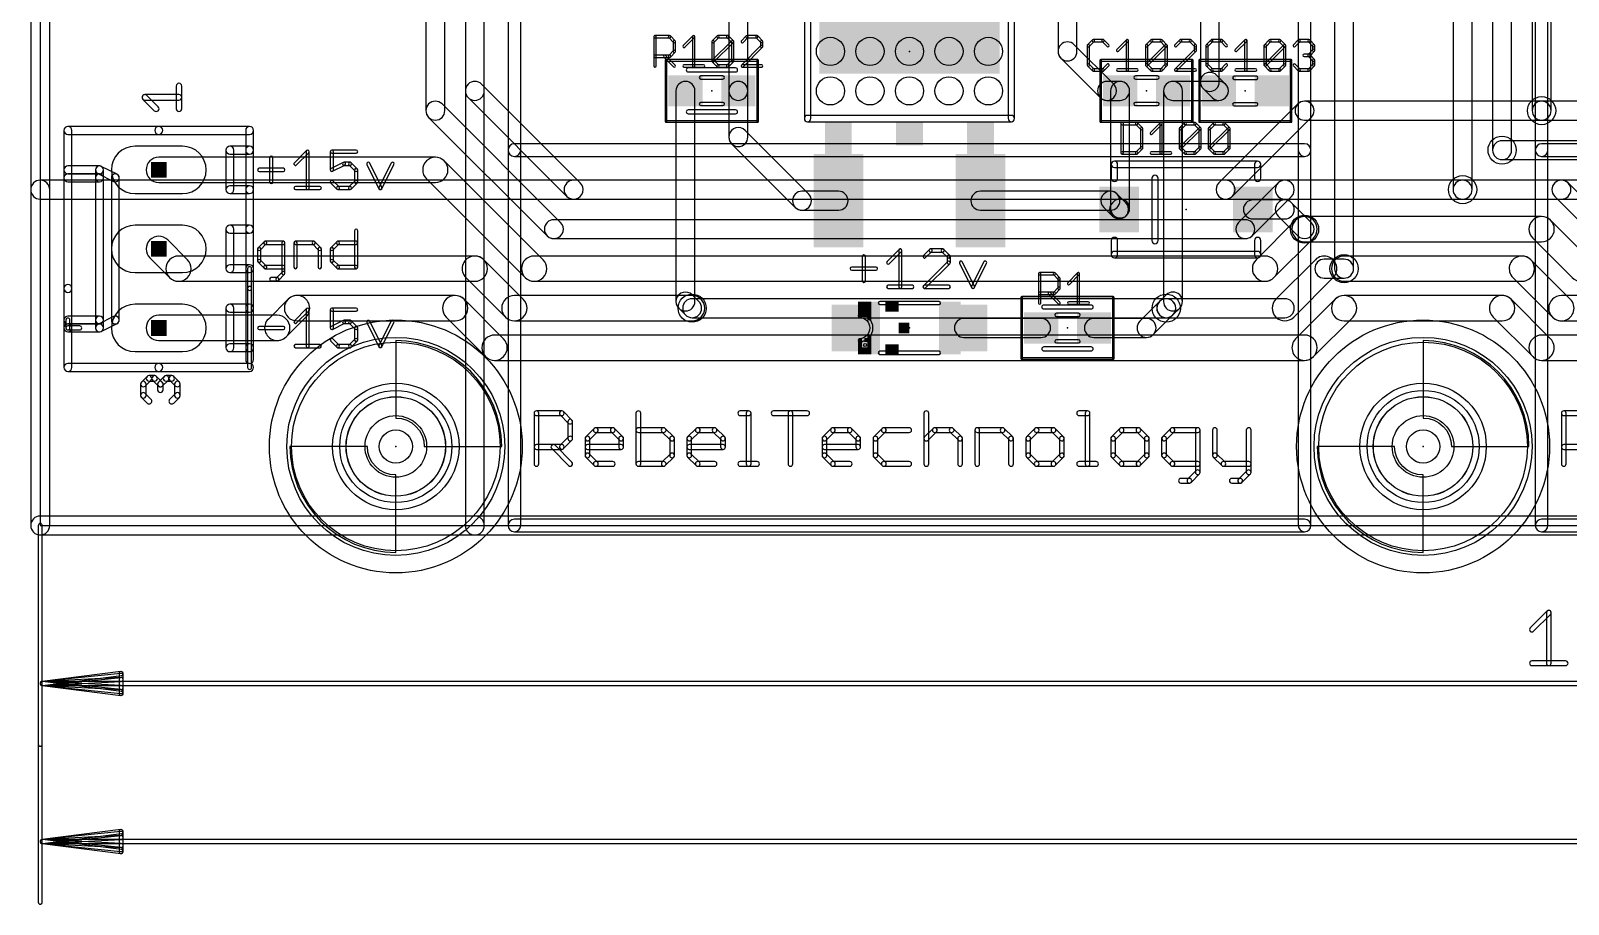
# Model space of a CAD drawing. Extents: x 0 to 140, y -12 to 45.
# Drawn here: x -0.3 to 49.12, y -12.17 to 15.9 of the extents above; entities that cross this region are included whole.
import ezdxf

# ---------------------------------------------------------------- set-up
doc = ezdxf.new("R2010")
doc.units = 0
for name, color, linetype in [('1', 14, 'CONTINUOUS'), ('16', 174, 'CONTINUOUS'), ('17', 94, 'CONTINUOUS'), ('18', 94, 'CONTINUOUS'), ('20', 178, 'CONTINUOUS'), ('21', 251, 'CONTINUOUS'), ('23', 178, 'CONTINUOUS'), ('25', 251, 'CONTINUOUS'), ('39', 14, 'CONTINUOUS'), ('40', 174, 'CONTINUOUS'), ('41', 14, 'CONTINUOUS'), ('42', 174, 'CONTINUOUS'), ('43', 94, 'CONTINUOUS'), ('47', 251, 'CONTINUOUS'), ('51', 251, 'CONTINUOUS')]:
    doc.layers.add(name, color=color, linetype=linetype)

# ---------------------------------------------------------------- blocks, each defined once
blk = doc.blocks.new('RECT')
blk.add_solid([(-0.5, -0.5), (0.5, -0.5), (-0.5, 0.5), (0.5, 0.5)])
blk = doc.blocks.new('LONGP100')
blk.add_lwpolyline([(-0.5, -0.5), (0.5, -0.5, 1), (0.5, 0.5), (-0.5, 0.5, 1)], format="xyb", close=True)
blk = doc.blocks.new('ROUNDV')
blk.add_circle((0, 0), 0.5)

msp = doc.modelspace()

# ---------------------------------------------------------------- linework, layer by layer
at = {"layer": '1'}
for points in [[(15.0368, 44.45), (15.0368, 0, 1), (15.4432, 0), (15.4432, 44.45, 1)], [(40.8432, 0), (40.8432, 44.45, 1), (40.4368, 44.45), (40.4368, 0, 1)], [(48.0568, 44.45), (48.0568, 0, 1), (48.4632, 0), (48.4632, 44.45, 1)], [(47.9552, 30.48), (47.9552, 13.335, 1), (48.5648, 13.335), (48.5648, 30.48, 1)], [(46.6852, 26.67), (46.6852, 12.065, 1), (47.2948, 12.065), (47.2948, 26.67, 1)], [(33.3248, 15.24), (33.3248, 19.18, 1), (32.7152, 19.18), (32.7152, 15.24, 1)], [(41.6052, 19.05), (41.6052, 8.255, 1), (42.2148, 8.255), (42.2148, 19.05, 1)], [(45.4152, 17.78), (45.4152, 10.795, 1), (46.0248, 10.795), (46.0248, 17.78, 1)], [(22.1352, 17.145), (22.1352, 13.97, 1), (22.7448, 13.97), (22.7448, 17.145, 1)], [(37.2902, 17.145), (37.2902, 14.26, 1), (37.8998, 14.26), (37.8998, 17.145, 1)], [(34.5055, 14.1855), (33.2355, 15.4555, 1), (32.8045, 15.0245), (34.0745, 13.7545, 1)], [(37.3795, 14.0445), (37.6695, 13.7545, 1), (38.1005, 14.1855), (37.8105, 14.4755, 1)], [(20.4352, 13.97), (20.4352, 7.2, 1), (21.0448, 7.2), (21.0448, 13.97, 1)], [(22.1352, 13.97), (22.1352, 12.485, 1), (22.7448, 12.485), (22.7448, 13.97, 1)], [(34.71, 14.2748), (34.29, 14.2748, 1), (34.29, 13.6652), (34.71, 13.6652, 1)], [(34.4052, 13.97), (34.4052, 10.19, 1), (35.0148, 10.19), (35.0148, 13.97, 1)], [(36.41, 13.6652), (37.885, 13.6652, 1), (37.885, 14.2748), (36.41, 14.2748, 1)], [(36.1052, 13.97), (36.1052, 7.2, 1), (36.7148, 7.2), (36.7148, 13.97, 1)], [(24.7005, 10.6555), (22.6555, 12.7005, 1), (22.2245, 12.2695), (24.2695, 10.2245, 1)], [(25.66, 10.7448), (24.485, 10.7448, 1), (24.485, 10.1352), (25.66, 10.1352, 1)], [(30.22, 10.1352), (34.4, 10.1352, 1), (34.4, 10.7448), (30.22, 10.7448, 1)], [(34.1845, 10.2245), (34.4645, 9.9445, 1), (34.8955, 10.3755), (34.6155, 10.6555, 1)], [(34.4945, 10.4055), (34.4645, 10.3755, 1), (34.8955, 9.9445), (34.9255, 9.9745, 1)], [(38.98, 9.8552), (40.005, 9.8552, 1), (40.005, 10.4648), (38.98, 10.4648, 1)], [(39.7895, 9.9445), (40.4245, 9.3095, 1), (40.8555, 9.7405), (40.2205, 10.3755, 1)], [(20.5245, 6.9845), (20.7395, 6.7695, 1), (21.1705, 7.2005), (20.9555, 7.4155, 1)], [(36.1945, 7.4155), (35.9795, 7.2005, 1), (36.4105, 6.7695), (36.6255, 6.9845, 1)], [(35.7755, 6.1345), (36.4105, 6.7695, 1), (35.9795, 7.2005), (35.3445, 6.5655, 1)], [(29.69, 6.0452), (32.17, 6.0452, 1), (32.17, 6.6548), (29.69, 6.6548, 1)], [(33.87, 6.0452), (35.56, 6.0452, 1), (35.56, 6.6548), (33.87, 6.6548, 1)], [(15.24, -0.2032), (40.64, -0.2032, 1), (40.64, 0.2032), (15.24, 0.2032, 1)], [(48.26, -0.2032), (73.66, -0.2032, 1), (73.66, 0.2032), (48.26, 0.2032, 1)]]:
    msp.add_lwpolyline(points, format="xyb", close=True, dxfattribs=at)
at = {"layer": '16'}
for points in [[(-0.3048, 44.45), (-0.3048, 0, 1), (0.3048, 0), (0.3048, 44.45, 1)], [(14.2748, 0), (14.2748, 44.45, 1), (13.6652, 44.45), (13.6652, 0, 1)], [(15.0368, 44.45), (15.0368, 12.065, 1), (15.4432, 12.065), (15.4432, 44.45, 1)], [(40.8432, 12.065), (40.8432, 44.45, 1), (40.4368, 44.45), (40.4368, 12.065, 1)], [(48.0568, 44.45), (48.0568, 12.065, 1), (48.4632, 12.065), (48.4632, 44.45, 1)], [(13.6652, 29.21), (13.6652, 13.97, 1), (14.2748, 13.97), (14.2748, 29.21, 1)], [(12.3952, 17.78), (12.3952, 13.335, 1), (13.0048, 13.335), (13.0048, 17.78, 1)], [(13.7545, 13.7545), (16.9295, 10.5795, 1), (17.3605, 11.0105), (14.1855, 14.1855, 1)], [(12.4845, 13.1195), (16.2945, 9.3095, 1), (16.7255, 9.7405), (12.9155, 13.5505, 1)], [(38.3155, 10.5795), (40.8555, 13.1195, 1), (40.4245, 13.5505), (37.8845, 11.0105, 1)], [(40.64, 13.0302), (48.26, 13.0302, 1), (48.26, 13.6398), (40.64, 13.6398, 1)], [(50.165, 13.6398), (48.26, 13.6398, 1), (48.26, 13.0302), (50.165, 13.0302, 1)], [(46.99, 11.7602), (49.53, 11.7602, 1), (49.53, 12.3698), (46.99, 12.3698, 1)], [(15.24, 11.8618), (40.64, 11.8618, 1), (40.64, 12.2682), (15.24, 12.2682, 1)], [(48.26, 11.8618), (73.66, 11.8618, 1), (73.66, 12.2682), (48.26, 12.2682, 1)], [(3.81, 11.0236), (12.7, 11.0236, 1), (12.7, 11.8364), (3.81, 11.8364, 1)], [(12.4126, 11.1426), (15.5876, 7.9676, 1), (16.1624, 8.5424), (12.9874, 11.7174, 1)], [(-0.3048, 10.795), (-0.3048, 0, 1), (0.3048, 0), (0.3048, 10.795, 1)], [(139.7, 11.0998), (0, 11.0998, 1), (0, 10.4902), (139.7, 10.4902, 1)], [(17.145, 10.4902), (38.1, 10.4902, 1), (38.1, 11.0998), (17.145, 11.0998, 1)], [(38.9505, 9.3095), (40.2205, 10.5795, 1), (39.7895, 11.0105), (38.5195, 9.7405, 1)], [(40.005, 10.4902), (45.72, 10.4902, 1), (45.72, 11.0998), (40.005, 11.0998, 1)], [(45.72, 10.4902), (48.895, 10.4902, 1), (48.895, 11.0998), (45.72, 11.0998, 1)], [(48.6795, 10.5795), (49.9495, 9.3095, 1), (50.3805, 9.7405), (49.1105, 11.0105, 1)], [(39.6574, 7.9676), (40.9274, 9.2376, 1), (40.3526, 9.8124), (39.0826, 8.5424, 1)], [(40.64, 9.1186), (48.26, 9.1186, 1), (48.26, 9.9314), (40.64, 9.9314, 1)], [(47.9726, 9.2376), (49.2426, 7.9676, 1), (49.8174, 8.5424), (48.5474, 9.8124, 1)], [(16.51, 9.2202), (38.735, 9.2202, 1), (38.735, 9.8298), (16.51, 9.8298, 1)], [(3.5226, 8.6026), (4.1576, 7.9676, 1), (4.7324, 8.5424), (4.0974, 9.1774, 1)], [(4.445, 7.8486), (13.97, 7.8486, 1), (13.97, 8.6614), (4.445, 8.6614, 1)], [(13.6826, 7.9676), (14.9526, 6.6976, 1), (15.5274, 7.2724), (14.2574, 8.5424, 1)], [(15.875, 7.8486), (39.37, 7.8486, 1), (39.37, 8.6614), (15.875, 8.6614, 1)], [(40.2924, 6.6976), (41.5624, 7.9676, 1), (40.9876, 8.5424), (39.7176, 7.2724, 1)], [(41.275, 7.9502), (41.91, 7.9502, 1), (41.91, 8.5598), (41.275, 8.5598, 1)], [(41.91, 7.8486), (47.625, 7.8486, 1), (47.625, 8.6614), (41.91, 8.6614, 1)], [(47.3376, 7.9676), (48.6076, 6.6976, 1), (49.1824, 7.2724), (47.9124, 8.5424, 1)], [(7.9074, 6.0626), (8.5424, 6.6976, 1), (7.9676, 7.2724), (7.3326, 6.6374, 1)], [(8.255, 6.5786), (13.335, 6.5786, 1), (13.335, 7.3914), (8.255, 7.3914, 1)], [(13.0476, 6.6976), (14.3176, 5.4276, 1), (14.8924, 6.0024), (13.6224, 7.2724, 1)], [(15.24, 6.5786), (20.955, 6.5786, 1), (20.955, 7.3914), (15.24, 7.3914, 1)], [(20.955, 6.6802), (36.195, 6.6802, 1), (36.195, 7.2898), (20.955, 7.2898, 1)], [(36.195, 6.6802), (40.005, 6.6802, 1), (40.005, 7.2898), (36.195, 7.2898, 1)], [(40.9274, 5.4276), (42.1974, 6.6976, 1), (41.6226, 7.2724), (40.3526, 6.0024, 1)], [(41.91, 6.5786), (46.99, 6.5786, 1), (46.99, 7.3914), (41.91, 7.3914, 1)], [(46.7026, 6.6976), (47.9726, 5.4276, 1), (48.5474, 6.0024), (47.2774, 7.2724, 1)], [(48.895, 6.5786), (53.975, 6.5786, 1), (53.975, 7.3914), (48.895, 7.3914, 1)], [(3.81, 5.9436), (7.62, 5.9436, 1), (7.62, 6.7564), (3.81, 6.7564, 1)], [(14.605, 5.3086), (40.64, 5.3086, 1), (40.64, 6.1214), (14.605, 6.1214, 1)], [(48.26, 5.3086), (73.66, 5.3086, 1), (73.66, 6.1214), (48.26, 6.1214, 1)], [(0, -0.3048), (139.7, -0.3048, 1), (139.7, 0.3048), (0, 0.3048, 1)], [(0, -0.3048), (13.97, -0.3048, 1), (13.97, 0.3048), (0, 0.3048, 1)]]:
    msp.add_lwpolyline(points, format="xyb", close=True, dxfattribs=at)
at = {"layer": '20'}
for p, q in [((0, 44.12), (0, 0)), ((0, 0), (139.6746, 0))]:
    msp.add_line(p, q, dxfattribs=at)
for centre in [(11.43, 2.54), (44.45, 2.54)]:
    msp.add_circle(centre, 1.6, dxfattribs=at)
at = {"layer": '21'}
for points in [[(24.7646, 13.081), (24.765, 19.0754, 1), (24.5618, 19.0754), (24.5614, 13.081, 1)], [(31.115, 19.0754), (31.1154, 13.081, 1), (31.3186, 13.081), (31.3182, 19.0754, 1)], [(20.828, 14.5796), (22.352, 14.5796, 1), (22.352, 14.7066), (20.828, 14.7066, 1)], [(3.3661, 13.6725), (4.4592, 13.6725, 1), (4.4592, 13.8503), (3.3661, 13.8503, 1)], [(3.7933, 13.4599), (3.4289, 13.8242, 1), (3.3032, 13.6985), (3.6676, 13.3341, 1)], [(4.5481, 13.397), (4.5481, 14.1258, 1), (4.3703, 14.1258), (4.3703, 13.397, 1)], [(20.828, 13.2334), (22.352, 13.2334, 1), (22.352, 13.3604), (20.828, 13.3604, 1)], [(31.217, 13.1826), (24.663, 13.1826, 1), (24.663, 12.9794), (31.217, 12.9794, 1)], [(3.81, 12.827), (0.889, 12.827, 1), (0.889, 12.573), (3.81, 12.573, 1)], [(0.762, 12.7), (0.762, 7.62, 1), (1.016, 7.62), (1.016, 12.7, 1)], [(3.81, 12.573), (6.731, 12.573, 1), (6.731, 12.827), (3.81, 12.827, 1)], [(6.858, 12.065), (6.858, 12.7, 1), (6.604, 12.7), (6.604, 12.065, 1)], [(6.223, 10.795), (6.223, 12.065, 1), (5.969, 12.065), (5.969, 10.795, 1)], [(6.096, 11.938), (6.731, 11.938, 1), (6.731, 12.192), (6.096, 12.192, 1)], [(6.604, 12.065), (6.604, 10.795, 1), (6.858, 10.795), (6.858, 12.065, 1)], [(7.3748, 11.8203), (7.3748, 11.0407, 1), (7.4764, 11.0407), (7.4764, 11.8203, 1)], [(8.2411, 11.5895), (8.6309, 11.9793, 1), (8.5591, 12.0511), (8.1693, 11.6613, 1)], [(8.5442, 12.0152), (8.5442, 10.8458, 1), (8.6458, 10.8458), (8.6458, 12.0152, 1)], [(10.1542, 12.066), (9.3746, 12.066, 1), (9.3746, 11.9644), (10.1542, 11.9644, 1)], [(9.3238, 12.0152), (9.3238, 11.4305, 1), (9.4254, 11.4305), (9.4254, 12.0152, 1)], [(1.905, 11.557), (0.889, 11.557, 1), (0.889, 11.303), (1.905, 11.303, 1)], [(2.032, 11.176), (2.032, 11.43, 1), (1.778, 11.43), (1.778, 11.176, 1)], [(2.4698, 11.2896), (1.9618, 11.5436, 1), (1.8482, 11.3164), (2.3562, 11.0624, 1)], [(7.0358, 11.3797), (7.8154, 11.3797, 1), (7.8154, 11.4813), (7.0358, 11.4813, 1)], [(9.3973, 11.3851), (9.7871, 11.58, 1), (9.7417, 11.6708), (9.3519, 11.4759, 1)], [(9.7644, 11.5746), (9.9593, 11.5746, 1), (9.9593, 11.6762), (9.7644, 11.6762, 1)], [(9.9234, 11.5895), (10.1183, 11.3946, 1), (10.1901, 11.4664), (9.9952, 11.6613, 1)], [(10.1034, 11.4305), (10.1034, 11.0407, 1), (10.205, 11.0407), (10.205, 11.4305, 1)], [(10.4986, 11.6027), (10.8884, 10.8231, 1), (10.9792, 10.8685), (10.5894, 11.6481, 1)], [(10.9792, 10.8231), (11.369, 11.6027, 1), (11.2782, 11.6481), (10.8884, 10.8685, 1)], [(34.6316, 11.16), (34.6316, 11.61, 1), (34.4284, 11.61), (34.4284, 11.16, 1)], [(34.53, 11.5084), (39.13, 11.5084, 1), (39.13, 11.7116), (34.53, 11.7116, 1)], [(39.0284, 11.61), (39.0284, 11.16, 1), (39.2316, 11.16), (39.2316, 11.61, 1)], [(0.889, 11.049), (1.905, 11.049, 1), (1.905, 11.303), (0.889, 11.303, 1)], [(2.032, 6.604), (2.032, 11.176, 1), (1.778, 11.176), (1.778, 6.604, 1)], [(2.54, 6.604), (2.54, 11.176, 1), (2.286, 11.176), (2.286, 6.604, 1)], [(6.731, 10.922), (6.096, 10.922, 1), (6.096, 10.668), (6.731, 10.668, 1)], [(6.858, 9.525), (6.858, 10.795, 1), (6.604, 10.795), (6.604, 9.525, 1)], [(8.2052, 10.795), (8.9848, 10.795, 1), (8.9848, 10.8966), (8.2052, 10.8966, 1)], [(9.6054, 10.8817), (9.4105, 11.0766, 1), (9.3387, 11.0048), (9.5336, 10.8099, 1)], [(9.9593, 10.8966), (9.5695, 10.8966, 1), (9.5695, 10.795), (9.9593, 10.795, 1)], [(10.1183, 11.0766), (9.9234, 10.8817, 1), (9.9952, 10.8099), (10.1901, 11.0048, 1)], [(35.9316, 9.16), (35.9316, 11.16, 1), (35.7284, 11.16), (35.7284, 9.16, 1)], [(6.223, 8.255), (6.223, 9.525, 1), (5.969, 9.525), (5.969, 8.255, 1)], [(6.096, 9.398), (6.731, 9.398, 1), (6.731, 9.652), (6.096, 9.652, 1)], [(6.604, 9.525), (6.604, 8.255, 1), (6.858, 8.255), (6.858, 9.525, 1)], [(10.1034, 9.4752), (10.1034, 8.3058, 1), (10.205, 8.3058), (10.205, 9.4752, 1)], [(7.1948, 9.1213), (6.9999, 8.9264, 1), (7.0717, 8.8546), (7.2666, 9.0495, 1)], [(6.985, 8.8905), (6.985, 8.5007, 1), (7.0866, 8.5007), (7.0866, 8.8905, 1)], [(7.8154, 9.1362), (7.2307, 9.1362, 1), (7.2307, 9.0346), (7.8154, 9.0346, 1)], [(7.8662, 8.1109), (7.8662, 9.0854, 1), (7.7646, 9.0854), (7.7646, 8.1109, 1)], [(8.256, 8.3058), (8.256, 9.0854, 1), (8.1544, 9.0854), (8.1544, 8.3058, 1)], [(8.2052, 9.0346), (8.7899, 9.0346, 1), (8.7899, 9.1362), (8.2052, 9.1362, 1)], [(8.754, 9.0495), (8.9489, 8.8546, 1), (9.0207, 8.9264), (8.8258, 9.1213, 1)], [(8.934, 8.8905), (8.934, 8.3058, 1), (9.0356, 8.3058), (9.0356, 8.8905, 1)], [(9.4105, 8.8546), (9.6054, 9.0495, 1), (9.5336, 9.1213), (9.3387, 8.9264, 1)], [(9.4254, 8.5007), (9.4254, 8.8905, 1), (9.3238, 8.8905), (9.3238, 8.5007, 1)], [(9.5695, 9.0346), (10.1542, 9.0346, 1), (10.1542, 9.1362), (9.5695, 9.1362, 1)], [(34.6316, 8.71), (34.6316, 9.16, 1), (34.4284, 9.16), (34.4284, 8.71, 1)], [(39.0284, 9.16), (39.0284, 8.71, 1), (39.2316, 8.71), (39.2316, 9.16, 1)], [(6.9999, 8.4648), (7.1948, 8.2699, 1), (7.2666, 8.3417), (7.0717, 8.5366, 1)], [(9.6054, 8.3417), (9.4105, 8.5366, 1), (9.3387, 8.4648), (9.5336, 8.2699, 1)], [(26.4248, 8.6453), (26.4248, 7.8657, 1), (26.5264, 7.8657), (26.5264, 8.6453, 1)], [(27.2911, 8.4145), (27.6809, 8.8043, 1), (27.6091, 8.8761), (27.2193, 8.4863, 1)], [(27.5942, 8.8402), (27.5942, 7.6708, 1), (27.6958, 7.6708), (27.6958, 8.8402, 1)], [(28.5836, 8.8761), (28.3887, 8.6812, 1), (28.4605, 8.6094), (28.6554, 8.8043, 1)], [(28.4605, 7.6349), (29.2401, 8.4145, 1), (29.1683, 8.4863), (28.3887, 7.7067, 1)], [(29.0093, 8.891), (28.6195, 8.891, 1), (28.6195, 8.7894), (29.0093, 8.7894, 1)], [(29.2401, 8.6812), (29.0452, 8.8761, 1), (28.9734, 8.8043), (29.1683, 8.6094, 1)], [(29.255, 8.4504), (29.255, 8.6453, 1), (29.1534, 8.6453), (29.1534, 8.4504, 1)], [(29.5486, 8.4277), (29.9384, 7.6481, 1), (30.0292, 7.6935), (29.6394, 8.4731, 1)], [(30.0292, 7.6481), (30.419, 8.4277, 1), (30.3282, 8.4731), (29.9384, 7.6935, 1)], [(39.13, 8.8116), (34.53, 8.8116, 1), (34.53, 8.6084), (39.13, 8.6084, 1)], [(6.731, 8.382), (6.096, 8.382, 1), (6.096, 8.128), (6.731, 8.128, 1)], [(6.858, 6.985), (6.858, 8.255, 1), (6.604, 8.255), (6.604, 6.985, 1)], [(6.6675, 8.255), (6.6675, 7.62, 1), (6.7945, 7.62), (6.7945, 8.255, 1)], [(7.2307, 8.255), (7.8154, 8.255, 1), (7.8154, 8.3566), (7.2307, 8.3566, 1)], [(7.4256, 7.8652), (7.6205, 7.8652, 1), (7.6205, 7.9668), (7.4256, 7.9668, 1)], [(7.6564, 7.8801), (7.8513, 8.075, 1), (7.7795, 8.1468), (7.5846, 7.9519, 1)], [(10.1542, 8.3566), (9.5695, 8.3566, 1), (9.5695, 8.255), (10.1542, 8.255, 1)], [(26.0858, 8.2047), (26.8654, 8.2047, 1), (26.8654, 8.3063), (26.0858, 8.3063, 1)], [(1.016, 6.35), (1.016, 7.62, 1), (0.762, 7.62), (0.762, 6.35, 1)], [(6.7945, 5.08), (6.7945, 7.62, 1), (6.6675, 7.62), (6.6675, 5.08, 1)], [(27.2552, 7.62), (28.0348, 7.62, 1), (28.0348, 7.7216), (27.2552, 7.7216, 1)], [(29.2042, 7.7216), (28.4246, 7.7216, 1), (28.4246, 7.62), (29.2042, 7.62, 1)], [(6.223, 5.715), (6.223, 6.985, 1), (5.969, 6.985), (5.969, 5.715, 1)], [(6.096, 6.858), (6.731, 6.858, 1), (6.731, 7.112), (6.096, 7.112, 1)], [(6.604, 6.985), (6.604, 5.715, 1), (6.858, 5.715), (6.858, 6.985, 1)], [(8.2411, 6.5095), (8.6309, 6.8993, 1), (8.5591, 6.9711), (8.1693, 6.5813, 1)], [(8.5442, 6.9352), (8.5442, 5.7658, 1), (8.6458, 5.7658), (8.6458, 6.9352, 1)], [(10.1542, 6.986), (9.3746, 6.986, 1), (9.3746, 6.8844), (10.1542, 6.8844, 1)], [(9.3238, 6.9352), (9.3238, 6.3505, 1), (9.4254, 6.3505), (9.4254, 6.9352, 1)], [(33.782, 7.0866), (32.258, 7.0866, 1), (32.258, 6.9596), (33.782, 6.9596, 1)], [(0.889, 6.477), (1.905, 6.477, 1), (1.905, 6.731), (0.889, 6.731, 1)], [(1.016, 5.08), (1.016, 6.35, 1), (0.762, 6.35), (0.762, 5.08, 1)], [(1.905, 6.477), (0.889, 6.477, 1), (0.889, 6.223), (1.905, 6.223, 1)], [(0.8255, 6.604), (0.8255, 6.35, 1), (0.9525, 6.35), (0.9525, 6.604, 1)], [(2.032, 6.35), (2.032, 6.604, 1), (1.778, 6.604), (1.778, 6.35, 1)], [(1.9618, 6.2364), (2.4698, 6.4904, 1), (2.3562, 6.7176), (1.8482, 6.4636, 1)], [(9.3973, 6.3051), (9.7871, 6.5, 1), (9.7417, 6.5908), (9.3519, 6.3959, 1)], [(9.7644, 6.4946), (9.9593, 6.4946, 1), (9.9593, 6.5962), (9.7644, 6.5962, 1)], [(9.9234, 6.5095), (10.1183, 6.3146, 1), (10.1901, 6.3864), (9.9952, 6.5813, 1)], [(10.4986, 6.5227), (10.8884, 5.7431, 1), (10.9792, 5.7885), (10.5894, 6.5681, 1)], [(10.9792, 5.7431), (11.369, 6.5227, 1), (11.2782, 6.5681), (10.8884, 5.7885, 1)], [(1.27, 6.4135), (0.889, 6.4135, 1), (0.889, 6.2865), (1.27, 6.2865, 1)], [(7.0358, 6.2997), (7.8154, 6.2997, 1), (7.8154, 6.4013), (7.0358, 6.4013, 1)], [(9.6054, 5.8017), (9.4105, 5.9966, 1), (9.3387, 5.9248), (9.5336, 5.7299, 1)], [(10.1183, 5.9966), (9.9234, 5.8017, 1), (9.9952, 5.7299), (10.1901, 5.9248, 1)], [(10.1034, 6.3505), (10.1034, 5.9607, 1), (10.205, 5.9607), (10.205, 6.3505, 1)], [(6.731, 5.842), (6.096, 5.842, 1), (6.096, 5.588), (6.731, 5.588, 1)], [(6.858, 5.334), (6.858, 5.715, 1), (6.604, 5.715), (6.604, 5.334, 1)], [(8.2052, 5.715), (8.9848, 5.715, 1), (8.9848, 5.8166), (8.2052, 5.8166, 1)], [(9.9593, 5.8166), (9.5695, 5.8166, 1), (9.5695, 5.715), (9.9593, 5.715, 1)], [(33.782, 5.7404), (32.258, 5.7404, 1), (32.258, 5.6134), (33.782, 5.6134, 1)], [(3.81, 5.207), (0.889, 5.207, 1), (0.889, 4.953), (3.81, 4.953, 1)], [(3.81, 4.953), (6.731, 4.953, 1), (6.731, 5.207), (3.81, 5.207, 1)], [(3.3781, 4.4827), (3.5603, 4.6649, 1), (3.4346, 4.7906), (3.2524, 4.6084, 1)], [(3.4042, 4.1812), (3.4042, 4.5456, 1), (3.2264, 4.5456), (3.2264, 4.1812, 1)], [(3.4975, 4.6389), (3.6796, 4.6389, 1), (3.6796, 4.8167), (3.4975, 4.8167, 1)], [(3.6168, 4.6649), (3.799, 4.4827, 1), (3.9247, 4.6084), (3.7425, 4.7906, 1)], [(3.7729, 4.5456), (3.7729, 4.3634, 1), (3.9507, 4.3634), (3.9507, 4.5456, 1)], [(3.9247, 4.4827), (4.1069, 4.6649, 1), (3.9812, 4.7906), (3.799, 4.6084, 1)], [(4.044, 4.6389), (4.2262, 4.6389, 1), (4.2262, 4.8167), (4.044, 4.8167, 1)], [(4.1634, 4.6649), (4.3455, 4.4827, 1), (4.4713, 4.6084), (4.2891, 4.7906, 1)], [(4.3195, 4.5456), (4.3195, 4.1812, 1), (4.4973, 4.1812), (4.4973, 4.5456, 1)], [(3.5603, 4.0619), (3.3781, 4.244, 1), (3.2524, 4.1183), (3.4346, 3.9361, 1)], [(4.3455, 4.244), (4.1634, 4.0619, 1), (4.2891, 3.9361), (4.4713, 4.1183, 1)], [(16.0274, 1.9812), (16.0274, 3.6082, 1), (15.875, 3.6082), (15.875, 1.9812, 1)], [(15.9512, 3.532), (16.7647, 3.532, 1), (16.7647, 3.6844), (15.9512, 3.6844, 1)], [(16.7108, 3.5543), (16.982, 3.2831, 1), (17.0897, 3.3909), (16.8186, 3.6621, 1)], [(19.1493, 3.6082), (19.1493, 1.9812, 1), (19.3017, 1.9812), (19.3017, 3.6082, 1)], [(22.4998, 3.532), (22.771, 3.532, 1), (22.771, 3.6844), (22.4998, 3.6844, 1)], [(22.6948, 3.6082), (22.6948, 1.9812, 1), (22.8472, 1.9812), (22.8472, 3.6082, 1)], [(23.5712, 3.532), (24.6559, 3.532, 1), (24.6559, 3.6844), (23.5712, 3.6844, 1)], [(24.1897, 1.9812), (24.1897, 3.6082, 1), (24.0373, 3.6082), (24.0373, 1.9812, 1)], [(28.4065, 3.6082), (28.4065, 1.9812, 1), (28.5589, 1.9812), (28.5589, 3.6082, 1)], [(33.3941, 3.532), (33.6653, 3.532, 1), (33.6653, 3.6844), (33.3941, 3.6844, 1)], [(33.5891, 3.6082), (33.5891, 1.9812, 1), (33.7415, 1.9812), (33.7415, 3.6082, 1)], [(49.0474, 1.9812), (49.0474, 3.6082, 1), (48.895, 3.6082), (48.895, 1.9812, 1)], [(48.9712, 3.532), (49.7847, 3.532, 1), (49.7847, 3.6844), (48.9712, 3.6844, 1)], [(16.9597, 3.337), (16.9597, 2.7947, 1), (17.1121, 2.7947), (17.1121, 3.337, 1)], [(17.6422, 2.7408), (17.9134, 3.012, 1), (17.8056, 3.1197), (17.5345, 2.8486, 1)], [(17.8595, 2.9897), (18.4018, 2.9897, 1), (18.4018, 3.1421), (17.8595, 3.1421, 1)], [(18.348, 3.012), (18.6191, 2.7408, 1), (18.7269, 2.8486), (18.4557, 3.1197, 1)], [(20.039, 3.1421), (19.2255, 3.1421, 1), (19.2255, 2.9897), (20.039, 2.9897, 1)], [(20.3641, 2.8486), (20.0929, 3.1197, 1), (19.9851, 3.012), (20.2563, 2.7408, 1)], [(20.9166, 2.7408), (21.1877, 3.012, 1), (21.0799, 3.1197), (20.8088, 2.8486, 1)], [(21.1338, 2.9897), (21.6762, 2.9897, 1), (21.6762, 3.1421), (21.1338, 3.1421, 1)], [(21.6223, 3.012), (21.8934, 2.7408, 1), (22.0012, 2.8486), (21.73, 3.1197, 1)], [(25.2622, 2.7408), (25.5334, 3.012, 1), (25.4256, 3.1197), (25.1545, 2.8486, 1)], [(25.4795, 2.9897), (26.0219, 2.9897, 1), (26.0219, 3.1421), (25.4795, 3.1421, 1)], [(25.968, 3.012), (26.2391, 2.7408, 1), (26.3469, 2.8486), (26.0757, 3.1197, 1)], [(27.0628, 3.1197), (26.7916, 2.8486, 1), (26.8994, 2.7408), (27.1706, 3.012, 1)], [(27.9302, 3.1421), (27.1167, 3.1421, 1), (27.1167, 2.9897), (27.9302, 2.9897, 1)], [(28.5366, 2.7408), (28.8077, 3.012, 1), (28.6999, 3.1197), (28.4288, 2.8486, 1)], [(28.7538, 2.9897), (29.2962, 2.9897, 1), (29.2962, 3.1421), (28.7538, 3.1421, 1)], [(29.2423, 3.012), (29.5134, 2.7408, 1), (29.6212, 2.8486), (29.35, 3.1197, 1)], [(30.196, 1.9812), (30.196, 3.0659, 1), (30.0436, 3.0659), (30.0436, 1.9812, 1)], [(30.1198, 2.9897), (30.9333, 2.9897, 1), (30.9333, 3.1421), (30.1198, 3.1421, 1)], [(30.8794, 3.012), (31.1506, 2.7408, 1), (31.2584, 2.8486), (30.9872, 3.1197, 1)], [(31.9743, 3.1197), (31.7031, 2.8486, 1), (31.8109, 2.7408), (32.082, 3.012, 1)], [(32.5705, 3.1421), (32.0281, 3.1421, 1), (32.0281, 2.9897), (32.5705, 2.9897, 1)], [(32.8955, 2.8486), (32.6244, 3.1197, 1), (32.5166, 3.012), (32.7878, 2.7408, 1)], [(34.7029, 3.1197), (34.4317, 2.8486, 1), (34.5395, 2.7408), (34.8106, 3.012, 1)], [(35.2991, 3.1421), (34.7567, 3.1421, 1), (34.7567, 2.9897), (35.2991, 2.9897, 1)], [(35.6241, 2.8486), (35.353, 3.1197, 1), (35.2452, 3.012), (35.5164, 2.7408, 1)], [(36.34, 3.1197), (36.0688, 2.8486, 1), (36.1766, 2.7408), (36.4478, 3.012, 1)], [(37.2074, 3.1421), (36.3939, 3.1421, 1), (36.3939, 2.9897), (37.2074, 2.9897, 1)], [(37.2836, 1.71), (37.2836, 3.0659, 1), (37.1312, 3.0659), (37.1312, 1.71, 1)], [(37.6837, 3.0659), (37.6837, 2.2524, 1), (37.8361, 2.2524), (37.8361, 3.0659, 1)], [(38.7683, 3.0659), (38.7683, 1.71, 1), (38.9207, 1.71), (38.9207, 3.0659, 1)], [(16.7647, 2.5997), (15.9512, 2.5997, 1), (15.9512, 2.4473), (16.7647, 2.4473, 1)], [(16.4396, 2.4696), (16.982, 1.9273, 1), (17.0897, 2.0351), (16.5474, 2.5774, 1)], [(16.982, 2.8486), (16.7108, 2.5774, 1), (16.8186, 2.4696), (17.0897, 2.7408, 1)], [(17.6646, 2.2524), (17.6646, 2.7947, 1), (17.5122, 2.7947), (17.5122, 2.2524, 1)], [(18.673, 2.5997), (17.5884, 2.5997, 1), (17.5884, 2.4473), (18.673, 2.4473, 1)], [(18.5968, 2.7947), (18.5968, 2.5235, 1), (18.7492, 2.5235), (18.7492, 2.7947, 1)], [(20.3864, 2.2524), (20.3864, 2.7947, 1), (20.234, 2.7947), (20.234, 2.2524, 1)], [(20.9389, 2.2524), (20.9389, 2.7947, 1), (20.7865, 2.7947), (20.7865, 2.2524, 1)], [(21.9473, 2.5997), (20.8627, 2.5997, 1), (20.8627, 2.4473), (21.9473, 2.4473, 1)], [(21.8711, 2.7947), (21.8711, 2.5235, 1), (22.0235, 2.5235), (22.0235, 2.7947, 1)], [(25.2846, 2.2524), (25.2846, 2.7947, 1), (25.1322, 2.7947), (25.1322, 2.2524, 1)], [(26.293, 2.5997), (25.2084, 2.5997, 1), (25.2084, 2.4473), (26.293, 2.4473, 1)], [(26.2168, 2.7947), (26.2168, 2.5235, 1), (26.3692, 2.5235), (26.3692, 2.7947, 1)], [(26.7693, 2.7947), (26.7693, 2.2524, 1), (26.9217, 2.2524), (26.9217, 2.7947, 1)], [(29.4911, 2.7947), (29.4911, 1.9812, 1), (29.6435, 1.9812), (29.6435, 2.7947, 1)], [(31.1283, 2.7947), (31.1283, 1.9812, 1), (31.2807, 1.9812), (31.2807, 2.7947, 1)], [(31.6808, 2.7947), (31.6808, 2.2524, 1), (31.8332, 2.2524), (31.8332, 2.7947, 1)], [(32.9178, 2.2524), (32.9178, 2.7947, 1), (32.7654, 2.7947), (32.7654, 2.2524, 1)], [(34.4094, 2.7947), (34.4094, 2.2524, 1), (34.5618, 2.2524), (34.5618, 2.7947, 1)], [(35.6464, 2.2524), (35.6464, 2.7947, 1), (35.494, 2.7947), (35.494, 2.2524, 1)], [(36.0465, 2.7947), (36.0465, 2.2524, 1), (36.1989, 2.2524), (36.1989, 2.7947, 1)], [(49.7847, 2.5997), (48.9712, 2.5997, 1), (48.9712, 2.4473), (49.7847, 2.4473, 1)], [(17.9134, 2.0351), (17.6422, 2.3062, 1), (17.5345, 2.1985), (17.8056, 1.9273, 1)], [(18.4018, 2.0574), (17.8595, 2.0574, 1), (17.8595, 1.905), (18.4018, 1.905, 1)], [(19.2255, 1.905), (20.039, 1.905, 1), (20.039, 2.0574), (19.2255, 2.0574, 1)], [(20.0929, 1.9273), (20.3641, 2.1985, 1), (20.2563, 2.3062), (19.9851, 2.0351, 1)], [(21.1877, 2.0351), (20.9166, 2.3062, 1), (20.8088, 2.1985), (21.0799, 1.9273, 1)], [(21.6762, 2.0574), (21.1338, 2.0574, 1), (21.1338, 1.905), (21.6762, 1.905, 1)], [(22.4998, 1.905), (23.0422, 1.905, 1), (23.0422, 2.0574), (22.4998, 2.0574, 1)], [(25.5334, 2.0351), (25.2622, 2.3062, 1), (25.1545, 2.1985), (25.4256, 1.9273, 1)], [(26.0219, 2.0574), (25.4795, 2.0574, 1), (25.4795, 1.905), (26.0219, 1.905, 1)], [(26.7916, 2.1985), (27.0628, 1.9273, 1), (27.1706, 2.0351), (26.8994, 2.3062, 1)], [(27.1167, 1.905), (27.9302, 1.905, 1), (27.9302, 2.0574), (27.1167, 2.0574, 1)], [(31.7031, 2.1985), (31.9743, 1.9273, 1), (32.082, 2.0351), (31.8109, 2.3062, 1)], [(32.0281, 1.905), (32.5705, 1.905, 1), (32.5705, 2.0574), (32.0281, 2.0574, 1)], [(32.6244, 1.9273), (32.8955, 2.1985, 1), (32.7878, 2.3062), (32.5166, 2.0351, 1)], [(33.3941, 1.905), (33.9365, 1.905, 1), (33.9365, 2.0574), (33.3941, 2.0574, 1)], [(34.4317, 2.1985), (34.7029, 1.9273, 1), (34.8106, 2.0351), (34.5395, 2.3062, 1)], [(34.7567, 1.905), (35.2991, 1.905, 1), (35.2991, 2.0574), (34.7567, 2.0574, 1)], [(35.3529, 1.9273), (35.6241, 2.1985, 1), (35.5164, 2.3062), (35.2452, 2.0351, 1)], [(36.0688, 2.1985), (36.34, 1.9273, 1), (36.4478, 2.0351), (36.1766, 2.3062, 1)], [(36.3939, 1.905), (37.2074, 1.905, 1), (37.2074, 2.0574), (36.3939, 2.0574, 1)], [(37.706, 2.1985), (37.9772, 1.9273, 1), (38.0849, 2.0351), (37.8138, 2.3062, 1)], [(38.0311, 1.905), (38.8445, 1.905, 1), (38.8445, 2.0574), (38.0311, 2.0574, 1)], [(36.6651, 1.3627), (36.9362, 1.3627, 1), (36.9362, 1.5151), (36.6651, 1.5151, 1)], [(36.9901, 1.385), (37.2613, 1.6562, 1), (37.1535, 1.7639), (36.8823, 1.4928, 1)], [(38.5734, 1.5151), (38.3022, 1.5151, 1), (38.3022, 1.3627), (38.5734, 1.3627, 1)], [(38.7907, 1.7639), (38.5195, 1.4928, 1), (38.6273, 1.385), (38.8984, 1.6562, 1)]]:
    msp.add_lwpolyline(points, format="xyb", close=True, dxfattribs=at)
for centre, radius in [((11.43, 2.54), 3.5052), ((44.45, 2.54), 3.5052), ((11.43, 2.54), 3.3528), ((44.45, 2.54), 3.3528), ((11.43, 2.54), 1.8016), ((11.43, 2.54), 1.5984), ((44.45, 2.54), 1.8016), ((44.45, 2.54), 1.5984)]:
    msp.add_circle(centre, radius, dxfattribs=at)
at = {"layer": '23'}
for p in [(27.94, 15.24), (21.59, 13.97), (35.56, 13.97), (38.735, 13.97), (36.83, 10.16), (3.81, 8.89), (27.94, 6.35), (33.02, 6.35), (11.43, 2.54), (44.45, 2.54)]:
    msp.add_point(p, dxfattribs=at)
at = {"layer": '25'}
for points in [[(19.7952, 14.7701), (19.7952, 15.7107, 1), (19.719, 15.7107), (19.719, 14.7701, 1)], [(19.7571, 15.6726), (20.2274, 15.6726, 1), (20.2274, 15.7488), (19.7571, 15.7488, 1)], [(20.2004, 15.6838), (20.3572, 15.527, 1), (20.4111, 15.5809), (20.2543, 15.7376, 1)], [(20.346, 15.5539), (20.346, 15.2404, 1), (20.4222, 15.2404), (20.4222, 15.5539, 1)], [(20.7195, 15.3702), (21.0331, 15.6838, 1), (20.9792, 15.7376), (20.6656, 15.4241, 1)], [(20.968, 15.7107), (20.968, 14.7701, 1), (21.0442, 14.7701), (21.0442, 15.7107, 1)], [(21.655, 15.527), (21.8118, 15.6838, 1), (21.7579, 15.7376), (21.6012, 15.5809, 1)], [(21.655, 14.8999), (22.2821, 15.527, 1), (22.2282, 15.5809), (21.6012, 14.9538, 1)], [(21.6662, 14.9269), (21.6662, 15.5539, 1), (21.59, 15.5539), (21.59, 14.9269, 1)], [(21.7849, 15.6726), (22.0984, 15.6726, 1), (22.0984, 15.7488), (21.7849, 15.7488, 1)], [(22.0715, 15.6838), (22.2282, 15.527, 1), (22.2821, 15.5809), (22.1253, 15.7376, 1)], [(22.2171, 15.5539), (22.2171, 14.9269, 1), (22.2933, 14.9269), (22.2933, 15.5539, 1)], [(22.6934, 15.7376), (22.5367, 15.5809, 1), (22.5906, 15.527), (22.7473, 15.6838, 1)], [(22.5906, 14.7432), (23.2176, 15.3702, 1), (23.1637, 15.4241), (22.5367, 14.797, 1)], [(23.0339, 15.7488), (22.7204, 15.7488, 1), (22.7204, 15.6726), (23.0339, 15.6726, 1)], [(23.2176, 15.5809), (23.0609, 15.7376, 1), (23.007, 15.6838), (23.1637, 15.527, 1)], [(23.2288, 15.3972), (23.2288, 15.5539, 1), (23.1526, 15.5539), (23.1526, 15.3972, 1)], [(33.8229, 15.6106), (33.6662, 15.4539, 1), (33.72, 15.4), (33.8768, 15.5568, 1)], [(33.655, 15.4269), (33.655, 14.7999, 1), (33.7312, 14.7999), (33.7312, 15.4269, 1)], [(34.1634, 15.6218), (33.8499, 15.6218, 1), (33.8499, 15.5456), (34.1634, 15.5456, 1)], [(34.3471, 15.4539), (34.1903, 15.6106, 1), (34.1365, 15.5568), (34.2932, 15.4, 1)], [(34.6556, 15.2432), (34.9691, 15.5568, 1), (34.9152, 15.6106), (34.6017, 15.2971, 1)], [(34.9041, 15.5837), (34.9041, 14.6431, 1), (34.9803, 14.6431), (34.9803, 15.5837, 1)], [(35.5911, 15.4), (35.7478, 15.5568, 1), (35.694, 15.6106), (35.5372, 15.4539, 1)], [(35.6022, 14.7999), (35.6022, 15.4269, 1), (35.526, 15.4269), (35.526, 14.7999, 1)], [(35.5911, 14.7729), (36.2181, 15.4, 1), (36.1643, 15.4539), (35.5372, 14.8268, 1)], [(35.7209, 15.5456), (36.0344, 15.5456, 1), (36.0344, 15.6218), (35.7209, 15.6218, 1)], [(36.0075, 15.5568), (36.1643, 15.4, 1), (36.2181, 15.4539), (36.0614, 15.6106, 1)], [(36.1531, 15.4269), (36.1531, 14.7999, 1), (36.2293, 14.7999), (36.2293, 15.4269, 1)], [(36.6295, 15.6106), (36.4727, 15.4539, 1), (36.5266, 15.4), (36.6834, 15.5568, 1)], [(36.97, 15.6218), (36.6564, 15.6218, 1), (36.6564, 15.5456), (36.97, 15.5456, 1)], [(37.1537, 15.4539), (36.9969, 15.6106, 1), (36.943, 15.5568), (37.0998, 15.4, 1)], [(37.1648, 15.2702), (37.1648, 15.4269, 1), (37.0886, 15.4269), (37.0886, 15.2702, 1)], [(37.6329, 15.6106), (37.4762, 15.4539, 1), (37.53, 15.4), (37.6868, 15.5568, 1)], [(37.465, 15.4269), (37.465, 14.7999, 1), (37.5412, 14.7999), (37.5412, 15.4269, 1)], [(37.9734, 15.6218), (37.6599, 15.6218, 1), (37.6599, 15.5456), (37.9734, 15.5456, 1)], [(38.1571, 15.4539), (38.0003, 15.6106, 1), (37.9465, 15.5568), (38.1032, 15.4, 1)], [(38.4656, 15.2432), (38.7791, 15.5568, 1), (38.7252, 15.6106), (38.4117, 15.2971, 1)], [(38.7141, 15.5837), (38.7141, 14.6431, 1), (38.7903, 14.6431), (38.7903, 15.5837, 1)], [(39.4011, 15.4), (39.5578, 15.5568, 1), (39.504, 15.6106), (39.3472, 15.4539, 1)], [(39.4122, 14.7999), (39.4122, 15.4269, 1), (39.336, 15.4269), (39.336, 14.7999, 1)], [(39.4011, 14.7729), (40.0281, 15.4, 1), (39.9743, 15.4539), (39.3472, 14.8268, 1)], [(39.5309, 15.5456), (39.8444, 15.5456, 1), (39.8444, 15.6218), (39.5309, 15.6218, 1)], [(39.8175, 15.5568), (39.9743, 15.4, 1), (40.0281, 15.4539), (39.8714, 15.6106, 1)], [(39.9631, 15.4269), (39.9631, 14.7999, 1), (40.0393, 14.7999), (40.0393, 15.4269, 1)], [(40.3366, 15.4), (40.4934, 15.5568, 1), (40.4395, 15.6106), (40.2827, 15.4539, 1)], [(40.4664, 15.5456), (40.78, 15.5456, 1), (40.78, 15.6218), (40.4664, 15.6218, 1)], [(40.753, 15.5568), (40.9098, 15.4, 1), (40.9637, 15.4539), (40.8069, 15.6106, 1)], [(40.8986, 15.4269), (40.8986, 15.2702, 1), (40.9748, 15.2702), (40.9748, 15.4269, 1)], [(20.2274, 15.1217), (19.7571, 15.1217, 1), (19.7571, 15.0455), (20.2274, 15.0455, 1)], [(20.0437, 15.0567), (20.3572, 14.7432, 1), (20.4111, 14.797), (20.0975, 15.1106, 1)], [(20.3572, 15.2673), (20.2004, 15.1106, 1), (20.2543, 15.0567), (20.4111, 15.2135, 1)], [(21.8118, 14.797), (21.655, 14.9538, 1), (21.6012, 14.8999), (21.7579, 14.7432, 1)], [(22.2282, 14.9538), (22.0715, 14.797, 1), (22.1253, 14.7432), (22.2821, 14.8999, 1)], [(33.6662, 14.7729), (33.8229, 14.6162, 1), (33.8768, 14.67), (33.72, 14.8268, 1)], [(34.1903, 14.6162), (34.3471, 14.7729, 1), (34.2932, 14.8268), (34.1365, 14.67, 1)], [(35.7478, 14.67), (35.5911, 14.8268, 1), (35.5372, 14.7729), (35.694, 14.6162, 1)], [(36.1643, 14.8268), (36.0075, 14.67, 1), (36.0614, 14.6162), (36.2181, 14.7729, 1)], [(36.5266, 14.6162), (37.1537, 15.2432, 1), (37.0998, 15.2971), (36.4727, 14.67, 1)], [(37.4762, 14.7729), (37.6329, 14.6162, 1), (37.6868, 14.67), (37.53, 14.8268, 1)], [(38.0003, 14.6162), (38.1571, 14.7729, 1), (38.1032, 14.8268), (37.9465, 14.67, 1)], [(39.5578, 14.67), (39.4011, 14.8268, 1), (39.3472, 14.7729), (39.504, 14.6162, 1)], [(39.9743, 14.8268), (39.8175, 14.67, 1), (39.8714, 14.6162), (40.0281, 14.7729, 1)], [(40.4934, 14.67), (40.3366, 14.8268, 1), (40.2827, 14.7729), (40.4395, 14.6162, 1)], [(40.78, 15.1515), (40.6232, 15.1515, 1), (40.6232, 15.0753), (40.78, 15.0753, 1)], [(40.9098, 15.2971), (40.753, 15.1403, 1), (40.8069, 15.0865), (40.9637, 15.2432, 1)], [(40.753, 15.0865), (40.9098, 14.9297, 1), (40.9637, 14.9836), (40.8069, 15.1403, 1)], [(40.9098, 14.8268), (40.753, 14.67, 1), (40.8069, 14.6162), (40.9637, 14.7729, 1)], [(40.8986, 14.9566), (40.8986, 14.7999, 1), (40.9748, 14.7999), (40.9748, 14.9566, 1)], [(20.6926, 14.732), (21.3196, 14.732, 1), (21.3196, 14.8082), (20.6926, 14.8082, 1)], [(22.0984, 14.8082), (21.7849, 14.8082, 1), (21.7849, 14.732), (22.0984, 14.732, 1)], [(23.1907, 14.8082), (22.5636, 14.8082, 1), (22.5636, 14.732), (23.1907, 14.732, 1)], [(33.8499, 14.605), (34.1634, 14.605, 1), (34.1634, 14.6812), (33.8499, 14.6812, 1)], [(34.6286, 14.605), (35.2557, 14.605, 1), (35.2557, 14.6812), (34.6286, 14.6812, 1)], [(36.0344, 14.6812), (35.7209, 14.6812, 1), (35.7209, 14.605), (36.0344, 14.605, 1)], [(37.1267, 14.6812), (36.4997, 14.6812, 1), (36.4997, 14.605), (37.1267, 14.605, 1)], [(37.6599, 14.605), (37.9734, 14.605, 1), (37.9734, 14.6812), (37.6599, 14.6812, 1)], [(38.4386, 14.605), (39.0657, 14.605, 1), (39.0657, 14.6812), (38.4386, 14.6812, 1)], [(39.8444, 14.6812), (39.5309, 14.6812, 1), (39.5309, 14.605), (39.8444, 14.605, 1)], [(40.78, 14.6812), (40.4664, 14.6812, 1), (40.4664, 14.605), (40.78, 14.605, 1)], [(34.7389, 12.9167), (34.7389, 11.9761, 1), (34.8151, 11.9761), (34.8151, 12.9167, 1)], [(35.2473, 12.9548), (34.777, 12.9548, 1), (34.777, 12.8786), (35.2473, 12.8786, 1)], [(35.431, 12.7869), (35.2743, 12.9436, 1), (35.2204, 12.8898), (35.3771, 12.733, 1)], [(35.7395, 12.5762), (36.053, 12.8898, 1), (35.9991, 12.9436), (35.6856, 12.6301, 1)], [(35.988, 12.9167), (35.988, 11.9761, 1), (36.0642, 11.9761), (36.0642, 12.9167, 1)], [(36.675, 12.733), (36.8318, 12.8898, 1), (36.7779, 12.9436), (36.6211, 12.7869, 1)], [(36.8048, 12.8786), (37.1184, 12.8786, 1), (37.1184, 12.9548), (36.8048, 12.9548, 1)], [(37.0914, 12.8898), (37.2482, 12.733, 1), (37.3021, 12.7869), (37.1453, 12.9436, 1)], [(37.6105, 12.733), (37.7673, 12.8898, 1), (37.7134, 12.9436), (37.5566, 12.7869, 1)], [(37.7403, 12.8786), (38.0539, 12.8786, 1), (38.0539, 12.9548), (37.7403, 12.9548, 1)], [(38.0269, 12.8898), (38.1837, 12.733, 1), (38.2376, 12.7869), (38.0808, 12.9436, 1)], [(35.4422, 12.1329), (35.4422, 12.7599, 1), (35.366, 12.7599), (35.366, 12.1329, 1)], [(36.675, 12.1059), (37.3021, 12.733, 1), (37.2482, 12.7869), (36.6211, 12.1598, 1)], [(36.6862, 12.1329), (36.6862, 12.7599, 1), (36.61, 12.7599), (36.61, 12.1329, 1)], [(37.237, 12.7599), (37.237, 12.1329, 1), (37.3132, 12.1329), (37.3132, 12.7599, 1)], [(37.6105, 12.1059), (38.2376, 12.733, 1), (38.1837, 12.7869), (37.5566, 12.1598, 1)], [(37.6217, 12.1329), (37.6217, 12.7599, 1), (37.5455, 12.7599), (37.5455, 12.1329, 1)], [(38.1725, 12.7599), (38.1725, 12.1329, 1), (38.2487, 12.1329), (38.2487, 12.7599, 1)], [(34.777, 11.938), (35.2473, 11.938, 1), (35.2473, 12.0142), (34.777, 12.0142, 1)], [(35.2743, 11.9492), (35.431, 12.1059, 1), (35.3772, 12.1598), (35.2204, 12.003, 1)], [(35.7125, 11.938), (36.3396, 11.938, 1), (36.3396, 12.0142), (35.7125, 12.0142, 1)], [(36.8318, 12.003), (36.675, 12.1598, 1), (36.6211, 12.1059), (36.7779, 11.9492, 1)], [(37.1184, 12.0142), (36.8048, 12.0142, 1), (36.8048, 11.938), (37.1184, 11.938, 1)], [(37.2482, 12.1598), (37.0914, 12.003, 1), (37.1453, 11.9492), (37.3021, 12.1059, 1)], [(37.7673, 12.003), (37.6105, 12.1598, 1), (37.5566, 12.1059), (37.7134, 11.9492, 1)], [(38.0539, 12.0142), (37.7403, 12.0142, 1), (37.7403, 11.938), (38.0539, 11.938, 1)], [(38.1837, 12.1598), (38.0269, 12.003, 1), (38.0808, 11.9492), (38.2376, 12.1059, 1)], [(32.1607, 7.1501), (32.1607, 8.0907, 1), (32.0845, 8.0907), (32.0845, 7.1501, 1)], [(32.1226, 8.0526), (32.5929, 8.0526, 1), (32.5929, 8.1288), (32.1226, 8.1288, 1)], [(32.5659, 8.0638), (32.7227, 7.907, 1), (32.7766, 7.9609), (32.6198, 8.1176, 1)], [(32.7116, 7.9339), (32.7116, 7.6204, 1), (32.7878, 7.6204), (32.7878, 7.9339, 1)], [(33.085, 7.7502), (33.3986, 8.0638, 1), (33.3447, 8.1176), (33.0312, 7.8041, 1)], [(33.3335, 8.0907), (33.3335, 7.1501, 1), (33.4097, 7.1501), (33.4097, 8.0907, 1)], [(32.5929, 7.5017), (32.1226, 7.5017, 1), (32.1226, 7.4255), (32.5929, 7.4255, 1)], [(32.4092, 7.4367), (32.7227, 7.1232, 1), (32.7766, 7.177), (32.4631, 7.4906, 1)], [(32.7227, 7.6473), (32.5659, 7.4906, 1), (32.6198, 7.4367), (32.7766, 7.5935, 1)], [(33.0581, 7.112), (33.6852, 7.112, 1), (33.6852, 7.1882), (33.0581, 7.1882, 1)]]:
    msp.add_lwpolyline(points, format="xyb", close=True, dxfattribs=at)
at = {"layer": '39'}
for points in [[(20.117, 14.9276), (23.063, 14.9276, 1), (23.063, 14.9784), (20.117, 14.9784, 1)], [(20.1424, 12.987), (20.1424, 14.953, 1), (20.0916, 14.953), (20.0916, 12.987, 1)], [(23.0376, 14.953), (23.0376, 12.987, 1), (23.0884, 12.987), (23.0884, 14.953, 1)], [(34.087, 14.9276), (37.033, 14.9276, 1), (37.033, 14.9784), (34.087, 14.9784, 1)], [(34.1124, 12.987), (34.1124, 14.953, 1), (34.0616, 14.953), (34.0616, 12.987, 1)], [(37.0076, 14.953), (37.0076, 12.987, 1), (37.0584, 12.987), (37.0584, 14.953, 1)], [(37.2874, 12.987), (37.2874, 14.953, 1), (37.2366, 14.953), (37.2366, 12.987, 1)], [(37.262, 14.9276), (40.208, 14.9276, 1), (40.208, 14.9784), (37.262, 14.9784, 1)], [(40.1826, 14.953), (40.1826, 12.987, 1), (40.2334, 12.987), (40.2334, 14.953, 1)], [(23.063, 13.0124), (20.117, 13.0124, 1), (20.117, 12.9616), (23.063, 12.9616, 1)], [(37.033, 13.0124), (34.087, 13.0124, 1), (34.087, 12.9616), (37.033, 12.9616, 1)], [(40.208, 13.0124), (37.262, 13.0124, 1), (37.262, 12.9616), (40.208, 12.9616, 1)], [(31.5724, 5.367), (31.5724, 7.333, 1), (31.5216, 7.333), (31.5216, 5.367, 1)], [(31.547, 7.3076), (34.493, 7.3076, 1), (34.493, 7.3584), (31.547, 7.3584, 1)], [(34.4676, 7.333), (34.4676, 5.367, 1), (34.5184, 5.367), (34.5184, 7.333, 1)], [(34.493, 5.3924), (31.547, 5.3924, 1), (31.547, 5.3416), (34.493, 5.3416, 1)]]:
    msp.add_lwpolyline(points, format="xyb", close=True, dxfattribs=at)
for centre, radius in [((11.43, 2.54), 4.064), ((44.45, 2.54), 4.064), ((11.43, 2.54), 2.032), ((44.45, 2.54), 2.032)]:
    msp.add_circle(centre, radius, dxfattribs=at)
at = {"layer": '40'}
for centre, radius in [((11.43, 2.54), 4.064), ((44.45, 2.54), 4.064), ((11.43, 2.54), 2.032), ((44.45, 2.54), 2.032)]:
    msp.add_circle(centre, radius, dxfattribs=at)
at = {"layer": '41'}
for centre, radius in [((11.43, 2.54), 4.064), ((44.45, 2.54), 4.064), ((11.43, 2.54), 2.032), ((44.45, 2.54), 2.032)]:
    msp.add_circle(centre, radius, dxfattribs=at)
at = {"layer": '42'}
for centre, radius in [((11.43, 2.54), 4.064), ((44.45, 2.54), 4.064), ((11.43, 2.54), 2.032), ((44.45, 2.54), 2.032)]:
    msp.add_circle(centre, radius, dxfattribs=at)
at = {"layer": '43'}
for centre, radius in [((11.43, 2.54), 4.064), ((44.45, 2.54), 4.064), ((11.43, 2.54), 2.032), ((44.45, 2.54), 2.032)]:
    msp.add_circle(centre, radius, dxfattribs=at)
at = {"layer": '47'}
for points in [[(-0.065, 0), (-0.065, -7.03, 1), (0.065, -7.03), (0.065, 0, 1)], [(-0.065, 0), (-0.065, -12.11, 1), (0.065, -12.11), (0.065, 0, 1)], [(48.0012, -3.3985), (48.5435, -2.8562, 1), (48.4357, -2.7484), (47.8934, -3.2908, 1)], [(48.4134, -2.8023), (48.4134, -4.4293, 1), (48.5658, -4.4293), (48.5658, -2.8023, 1)], [(47.9473, -4.5055), (49.0319, -4.5055, 1), (49.0319, -4.3531), (47.9473, -4.3531, 1)], [(0.0731, -5.1445), (2.6081, -4.8253, 1), (2.5919, -4.6963), (0.0569, -5.0155, 1)], [(0.0716, -5.1447), (2.6066, -4.8847, 1), (2.5934, -4.7553), (0.0584, -5.0153, 1)], [(0.0683, -5.1449), (2.6033, -5.0149, 1), (2.5967, -4.8851), (0.0617, -5.0151, 1)], [(2.535, -4.7608), (2.535, -5.3992, 1), (2.665, -5.3992), (2.665, -4.7608, 1)], [(0.065, -5.145), (99.9348, -5.145, 1), (99.9348, -5.015), (0.065, -5.015, 1)], [(2.6081, -5.3347), (0.0731, -5.0155, 1), (0.0569, -5.1445), (2.5919, -5.4637, 1)], [(2.6033, -5.1451), (0.0683, -5.0151, 1), (0.0617, -5.1449), (2.5967, -5.2749, 1)], [(2.6066, -5.2753), (0.0716, -5.0153, 1), (0.0584, -5.1447), (2.5934, -5.4047, 1)], [(0.0731, -10.2245), (2.6081, -9.9053, 1), (2.5919, -9.7763), (0.0569, -10.0955, 1)], [(0.0716, -10.2247), (2.6066, -9.9647, 1), (2.5934, -9.8353), (0.0584, -10.0953, 1)], [(2.535, -9.8408), (2.535, -10.4792, 1), (2.665, -10.4792), (2.665, -9.8408, 1)], [(0.0683, -10.2249), (2.6033, -10.0949, 1), (2.5967, -9.9651), (0.0617, -10.0951, 1)], [(0.065, -10.225), (139.9347, -10.225, 1), (139.9347, -10.095), (0.065, -10.095, 1)], [(2.6081, -10.4147), (0.0731, -10.0955, 1), (0.0569, -10.2245), (2.5919, -10.5437, 1)], [(2.6033, -10.2251), (0.0683, -10.0951, 1), (0.0617, -10.2249), (2.5967, -10.3549, 1)], [(2.6066, -10.3553), (0.0716, -10.0953, 1), (0.0584, -10.2247), (2.5934, -10.4847, 1)]]:
    msp.add_lwpolyline(points, format="xyb", close=True, dxfattribs=at)
at = {"layer": '51'}
for points in [[(21.234, 14.3512), (21.946, 14.3512, 1), (21.946, 14.4528), (21.234, 14.4528, 1)], [(35.204, 14.3512), (35.916, 14.3512, 1), (35.916, 14.4528), (35.204, 14.4528, 1)], [(39.091, 14.4398), (38.379, 14.4398, 1), (38.379, 14.3382), (39.091, 14.3382, 1)], [(21.234, 13.5002), (21.946, 13.5002, 1), (21.946, 13.6018), (21.234, 13.6018, 1)], [(35.204, 13.5002), (35.916, 13.5002, 1), (35.916, 13.6018), (35.204, 13.6018, 1)], [(39.091, 13.5888), (38.379, 13.5888, 1), (38.379, 13.4872), (39.091, 13.4872, 1)], [(26.99, 7.0992), (28.89, 7.0992, 1), (28.89, 7.2008), (26.99, 7.2008, 1)], [(26.3367, 6.0007, 1), (26.3433, 5.8993, 0.9376), (26.3433, 6.8007, 1), (26.3367, 6.6993, -0.9376)], [(33.376, 6.8198), (32.664, 6.8198, 1), (32.664, 6.7182), (33.376, 6.7182, 1)], [(12.3444, 2.54), (14.8336, 2.54, 0.4142), (11.43, 5.9436), (11.43, 3.4544, -0.4142)], [(33.376, 5.9688), (32.664, 5.9688, 1), (32.664, 5.8672), (33.376, 5.8672, 1)], [(45.3644, 2.54), (47.8536, 2.54, 0.4142), (44.45, 5.9436), (44.45, 3.4544, -0.4142)], [(28.89, 5.6008), (26.99, 5.6008, 1), (26.99, 5.4992), (28.89, 5.4992, 1)], [(10.5156, 2.54), (8.0264, 2.54, 0.4142), (11.43, -0.8636), (11.43, 1.6256, -0.4142)], [(43.5356, 2.54), (41.0464, 2.54, 0.4142), (44.45, -0.8636), (44.45, 1.6256, -0.4142)]]:
    msp.add_lwpolyline(points, format="xyb", close=True, dxfattribs=at)
for centre, radius in [((26.515, 5.8), 0.1508), ((26.515, 5.8), 0.0492), ((11.43, 2.54), 0.9906), ((44.45, 2.54), 0.9906), ((11.43, 2.54), 0.5334), ((44.45, 2.54), 0.5334)]:
    msp.add_circle(centre, radius, dxfattribs=at)

# ---------------------------------------------------------------- block references
at = {"layer": '1'}
for p, xscale, yscale in [((27.94, 17.62), 5.8, 6.2), ((25.66, 10.44), 1.6, 3), ((30.22, 10.44), 1.6, 3), ((38.98, 10.16), 1.27, 1.47)]:
    msp.add_blockref('RECT', p, dxfattribs=dict(at, xscale=xscale, yscale=yscale))
at = {"layer": '1', "xscale": 1.1}
for p in [(20.74, 13.97), (22.44, 13.97), (34.71, 13.97), (36.41, 13.97)]:
    msp.add_blockref('RECT', p, dxfattribs=at)
at = {"layer": '1', "xscale": 1.1, "rotation": 180}
for p in [(37.885, 13.97), (39.585, 13.97), (32.17, 6.35), (33.87, 6.35)]:
    msp.add_blockref('RECT', p, dxfattribs=at)
at = {"layer": '1'}
for p, xscale, yscale, rotation in [((34.68, 10.16), 1.27, 1.47, 180), ((26.19, 6.35), 1.5, 1.5, 90), ((29.69, 6.35), 1.5, 1.5, 90)]:
    msp.add_blockref('RECT', p, dxfattribs=dict(at, xscale=xscale, yscale=yscale, rotation=rotation))
at = {"layer": '17', "xscale": 1.524, "yscale": 1.524, "rotation": 180}
for p in [(3.81, 11.43), (3.81, 11.43), (3.81, 8.89), (3.81, 8.89), (3.81, 6.35), (3.81, 6.35)]:
    msp.add_blockref('LONGP100', p, dxfattribs=at)
at = {"layer": '18', "xscale": 0.9048, "yscale": 0.9048}
for p in [(25.4, 15.24), (25.4, 15.24), (26.67, 15.24), (26.67, 15.24), (27.94, 15.24), (27.94, 15.24), (29.21, 15.24), (29.21, 15.24), (30.48, 15.24), (30.48, 15.24), (25.4, 13.97), (25.4, 13.97), (26.67, 13.97), (26.67, 13.97), (27.94, 13.97), (27.94, 13.97), (29.21, 13.97), (29.21, 13.97), (30.48, 13.97), (30.48, 13.97), (48.26, 13.335), (48.26, 13.335), (46.99, 12.065), (46.99, 12.065), (45.72, 10.795), (45.72, 10.795), (40.64, 9.525), (40.64, 9.525), (41.91, 8.255), (41.91, 8.255), (20.955, 6.985), (20.955, 6.985), (36.195, 6.985), (36.195, 6.985)]:
    msp.add_blockref('ROUNDV', p, dxfattribs=at)
at = {"layer": '21', "xscale": 0.8636, "yscale": 0.762}
msp.add_blockref('RECT', (27.94, 12.5984), dxfattribs=at)
at = {"layer": '21', "rotation": 90}
for p, xscale, yscale in [((27.3775, 7.0375), 0.325, 0.425), ((27.765, 6.35), 0.35, 0.35), ((27.3775, 5.6625), 0.325, 0.425)]:
    msp.add_blockref('RECT', p, dxfattribs=dict(at, xscale=xscale, yscale=yscale))
at = {"layer": '51'}
for p, xscale, yscale in [((21.0019, 13.9751), 0.5001, 0.95), ((22.1702, 13.9751), 0.5001, 0.95), ((34.9719, 13.9751), 0.5001, 0.95), ((36.1403, 13.9751), 0.5001, 0.95), ((25.654, 11.5316), 0.8636, 2.8956), ((30.226, 11.5316), 0.8636, 2.8956)]:
    msp.add_blockref('RECT', p, dxfattribs=dict(at, xscale=xscale, yscale=yscale))
for p, xscale, yscale, rotation in [((38.1547, 13.9649), 0.5001, 0.95, 180), ((39.3232, 13.9649), 0.5001, 0.95, 180), ((3.81, 11.43), 0.508, 0.508, 90), ((3.81, 8.89), 0.508, 0.508, 90), ((26.465, 6.95), 0.5, 0.35, 90), ((26.6525, 6.9), 0.6, 0.125, 90), ((26.84, 6.35), 1.7, 0.3, 90), ((29.24, 6.35), 1.7, 0.7, 90), ((3.81, 6.35), 0.508, 0.508, 90), ((32.4398, 6.3449), 0.5001, 0.95, 180), ((33.6082, 6.3449), 0.5001, 0.95, 180), ((26.3525, 5.75), 0.5, 0.125, 90), ((26.6025, 5.9625), 0.125, 0.225, 90), ((26.6525, 5.9125), 0.425, 0.125, 90), ((26.5525, 5.6125), 0.225, 0.325, 90)]:
    msp.add_blockref('RECT', p, dxfattribs=dict(at, xscale=xscale, yscale=yscale, rotation=rotation))

doc.saveas('drawing.dxf')
